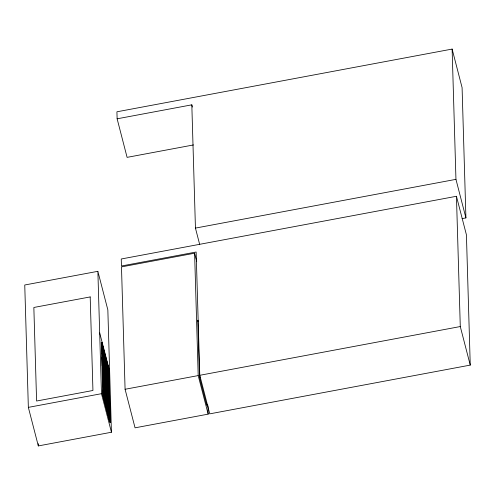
<?xml version="1.0" encoding="UTF-8"?>
<svg xmlns="http://www.w3.org/2000/svg" width="495" height="495" viewBox="0 0 495 495"><rect width="100%" height="100%" fill="white"/><g stroke="black" fill="none" stroke-linecap="round" stroke-linejoin="round"><path stroke-width="0.74" d="M462.126 218.617L465.919 217.911L462.089 87.627L452.121 49.073L116.919 111.796L117.129 118.806L127.097 157.361L193.489 144.936M117.129 118.806L191.819 104.829L192.394 107.056M199.664 244.412L195.445 228.096L455.951 179.351L452.121 49.073M456.446 196.274L121.25 258.99L121.454 266.001L196.15 252.023L199.776 375.297L209.744 413.851L470.25 365.106L466.42 234.828L456.446 196.274L460.282 326.552L470.25 365.106M97.868 271.316L24.75 284.996L28.351 407.373L38.319 445.927L111.437 432.246L107.842 309.87L97.868 271.316L101.469 393.686L111.437 432.246M196.713 261.372L194.603 253.217L121.485 266.898L125.08 389.268L135.055 427.822L208.172 414.142L207.925 405.677M101.277 342.546L101.89 342.429L108.881 369.214L110.447 422.439L109.841 422.557L102.836 395.48L101.277 342.546L101.667 344.031M101.945 346.568L102.558 346.457L108.312 368.49L108.411 371.838L107.799 371.949L102.236 350.621M102.044 349.891L102.657 349.773L102.558 346.457M102.143 353.189L102.756 353.077L108.51 375.136L108.609 378.483L107.997 378.601L102.242 356.511L102.855 356.394L102.756 353.077M102.335 359.809L102.948 359.698L108.702 381.787L108.801 385.135L108.188 385.252L102.626 363.868M102.434 363.132L103.047 363.014L102.948 359.698M102.533 366.43L103.146 366.319L108.9 388.439L108.999 394.014M103.245 369.635L102.632 369.753L108.386 391.904L108.999 391.786L103.245 369.635L103.146 366.319M102.725 373.051L103.337 372.939L109.098 395.09L109.16 399.409M107.898 375.253L108.51 375.136M103.436 376.256L102.824 376.373L108.578 398.549L109.191 398.438L103.436 376.256L103.337 372.939M102.923 379.671L103.535 379.56L109.29 401.742L109.389 405.089L108.776 405.201L103.214 383.73M108.089 381.905L108.702 381.787M103.022 382.994L103.628 382.876L103.535 379.56M103.115 386.292L103.727 386.18L109.488 408.387L109.568 413.3M103.826 389.497L103.214 389.614L108.974 411.852L109.587 411.735L103.826 389.497L103.727 386.18M103.313 392.912L103.925 392.801L109.68 415.039L109.779 418.386L109.166 418.504L108.591 416.276M28.351 407.373L101.469 393.686M125.08 389.268L198.198 375.587L194.603 253.217M199.776 375.297L460.282 326.552M207.721 404.873L206.669 405.065L199.485 377.27L200.531 377.072M102.836 395.48L103.449 395.369L110.447 422.439M108.485 395.202L109.098 395.09M103.406 396.235L104.018 396.118L103.925 392.801M108.875 408.505L109.488 408.387M99.681 332.918L109.636 371.058M103.727 352.619L104.315 354.853M102.657 349.773L108.411 371.838M102.855 356.394L108.609 378.483M103.047 363.014L108.801 385.135M103.628 382.876L109.389 405.089M455.951 179.351L465.919 217.911M198.179 321.657L197.802 320.197L199.485 377.27M198.198 375.587L208.172 414.142M104.018 396.118L109.779 418.386M103.603 396.978L106.673 408.851M107.056 410.336L108.207 414.791M206.601 402.757L206.669 405.065M191.819 104.829L195.445 228.096M108.547 378.582L108.591 380.129M108.071 371.3L108.386 382.097M108.479 385.178L108.547 387.492M108.64 390.574L108.956 401.371M109.049 404.458L109.364 415.249M109.457 418.337L109.525 420.651L103.102 395.833L102.948 390.462M108.114 382.573L108.188 385.252M108.343 390.561L108.386 391.904M108.523 396.545L108.56 397.881M101.89 342.429L103.387 395.567M101.593 344.44L101.729 349.043M101.976 357.477L102.224 365.916M102.471 374.356L102.719 382.796M38.251 443.619L38.319 445.927M90.189 296.926L33.846 307.469L36.593 401.024L92.942 390.481L90.189 296.926M108.615 368.874L102.205 344.322L103.715 395.722L110.138 420.533L108.615 368.874"/></g></svg>
